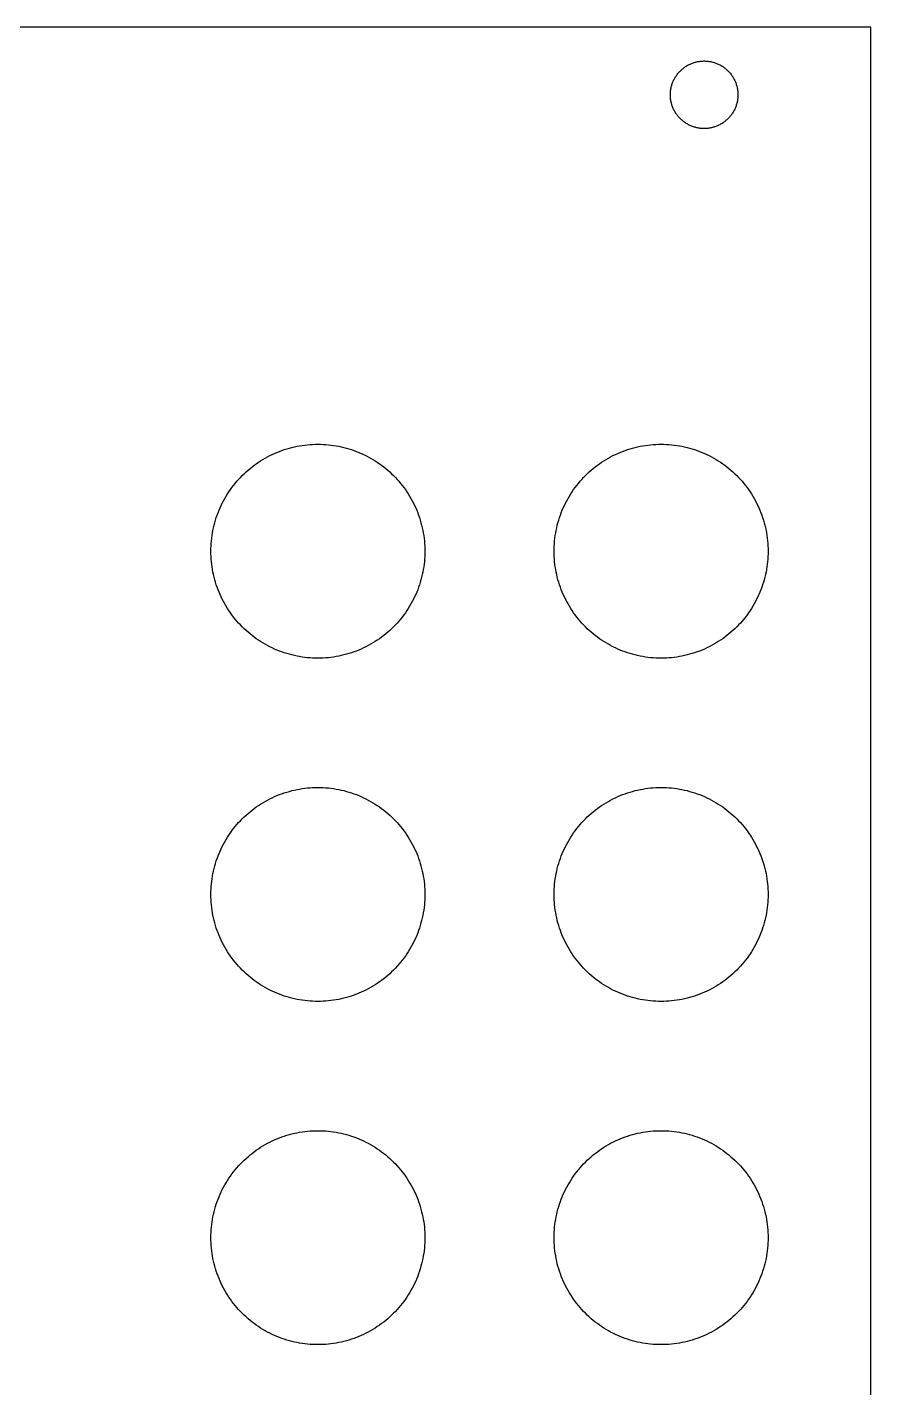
# Model space of a CAD drawing. Extents: x 145 to 327, y 24 to 153.
# Drawn here: x 289.8 to 327.3, y 92.3 to 152.7 of the extents above; entities that cross this region are included whole.
import ezdxf

# ---------------------------------------------------------------- set-up
doc = ezdxf.new("R2010")
doc.units = 0

msp = doc.modelspace()

# ---------------------------------------------------------------- linework, layer by layer
at = {"color": 34, "true_color": 0x008000}
for points in [[(144.763998, 24.242522, 0), (327.303892, 24.242522, 0), (327.303892, 152.742392, 0), (144.763998, 152.742392, 0), (144.763998, 24.242522, 0)], [(318.403986, 149.742398, 0), (318.404494, 149.78126, 0), (318.406018, 149.820376, 0), (318.408558, 149.859238, 0), (318.412114, 149.897846, 0), (318.416686, 149.936708, 0), (318.422274, 149.975062, 0), (318.428624, 150.013416, 0), (318.436244, 150.05177, 0), (318.44488, 150.08987, 0), (318.454278, 150.127462, 0), (318.464692, 150.165054, 0), (318.476122, 150.202138, 0), (318.488568, 150.239222, 0), (318.50203, 150.275798, 0), (318.516254, 150.311866, 0), (318.531494, 150.34768, 0), (318.54775, 150.38324, 0), (318.564768, 150.418292, 0), (318.582802, 150.452836, 0), (318.601852, 150.486872, 0), (318.62141, 150.5204, 0), (318.642238, 150.55342, 0), (318.663574, 150.585932, 0), (318.685926, 150.617936, 0), (318.70904, 150.649178, 0), (318.732916, 150.679912, 0), (318.757808, 150.709884, 0), (318.783208, 150.739348, 0), (318.809624, 150.76805, 0), (318.836548, 150.796244, 0), (318.864234, 150.823676, 0), (318.892682, 150.850346, 0), (318.921638, 150.876, 0), (318.95161, 150.901146, 0), (318.981836, 150.92553, 0), (319.012824, 150.949152, 0), (319.044574, 150.971758, 0), (319.076832, 150.993856, 0), (319.109598, 151.014684, 0), (319.142872, 151.035004, 0), (319.176654, 151.054308, 0), (319.210944, 151.07285, 0), (319.245742, 151.090376, 0), (319.281048, 151.106886, 0), (319.316608, 151.122634, 0), (319.352676, 151.137366, 0), (319.388998, 151.151336, 0), (319.425828, 151.16429, 0), (319.462912, 151.176228, 0), (319.50025, 151.18715, 0), (319.537842, 151.197056, 0), (319.575688, 151.2062, 0), (319.613788, 151.214074, 0), (319.652142, 151.221186, 0), (319.690496, 151.227282, 0), (319.729358, 151.232362, 0), (319.767966, 151.236426, 0), (319.806828, 151.239474, 0), (319.84569, 151.241506, 0), (319.884552, 151.242522, 0), (319.923668, 151.242522, 0), (319.96253, 151.241506, 0), (320.001392, 151.239474, 0), (320.040254, 151.236426, 0), (320.078862, 151.232362, 0), (320.117724, 151.227282, 0), (320.156078, 151.221186, 0), (320.194432, 151.214074, 0), (320.232532, 151.2062, 0), (320.270378, 151.197056, 0), (320.30797, 151.18715, 0), (320.345308, 151.176228, 0), (320.382392, 151.16429, 0), (320.419222, 151.151336, 0), (320.455544, 151.137366, 0), (320.491612, 151.122634, 0), (320.527172, 151.106886, 0), (320.562478, 151.090376, 0), (320.597276, 151.07285, 0), (320.631566, 151.054308, 0), (320.665348, 151.035004, 0), (320.698622, 151.014684, 0), (320.731388, 150.993856, 0), (320.763646, 150.971758, 0), (320.795396, 150.949152, 0), (320.826384, 150.92553, 0), (320.85661, 150.901146, 0), (320.886582, 150.876, 0), (320.915538, 150.850346, 0), (320.943986, 150.823676, 0), (320.971672, 150.796244, 0), (320.998596, 150.76805, 0), (321.025012, 150.739348, 0), (321.050412, 150.709884, 0), (321.075304, 150.679912, 0), (321.09918, 150.649178, 0), (321.122294, 150.617936, 0), (321.144646, 150.585932, 0), (321.165982, 150.55342, 0), (321.18681, 150.5204, 0), (321.206368, 150.486872, 0), (321.225418, 150.452836, 0), (321.243452, 150.418292, 0), (321.26047, 150.38324, 0), (321.276726, 150.34768, 0), (321.291966, 150.311866, 0), (321.30619, 150.275798, 0), (321.319652, 150.239222, 0), (321.332098, 150.202138, 0), (321.343528, 150.165054, 0), (321.353942, 150.127462, 0), (321.36334, 150.08987, 0), (321.371976, 150.05177, 0), (321.379596, 150.013416, 0), (321.385946, 149.975062, 0), (321.391534, 149.936708, 0), (321.396106, 149.897846, 0), (321.399662, 149.859238, 0), (321.402202, 149.820376, 0), (321.403726, 149.78126, 0), (321.404234, 149.742398, 0), (321.403726, 149.703536, 0), (321.402202, 149.66442, 0), (321.399662, 149.625558, 0), (321.396106, 149.58695, 0), (321.391534, 149.548088, 0), (321.385946, 149.509734, 0), (321.379596, 149.47138, 0), (321.371976, 149.433026, 0), (321.36334, 149.394926, 0), (321.353942, 149.357334, 0), (321.343528, 149.319742, 0), (321.332098, 149.282658, 0), (321.319652, 149.245574, 0), (321.30619, 149.208998, 0), (321.291966, 149.17293, 0), (321.276726, 149.137116, 0), (321.26047, 149.101556, 0), (321.243452, 149.066504, 0), (321.225418, 149.03196, 0), (321.206368, 148.997924, 0), (321.18681, 148.964396, 0), (321.165982, 148.931376, 0), (321.144646, 148.898864, 0), (321.122294, 148.86686, 0), (321.09918, 148.835618, 0), (321.075304, 148.804884, 0), (321.050412, 148.774912, 0), (321.025012, 148.745448, 0), (320.998596, 148.716746, 0), (320.971672, 148.688552, 0), (320.943986, 148.66112, 0), (320.915538, 148.63445, 0), (320.886582, 148.608796, 0), (320.85661, 148.58365, 0), (320.826384, 148.559266, 0), (320.795396, 148.535644, 0), (320.763646, 148.513038, 0), (320.731388, 148.49094, 0), (320.698622, 148.470112, 0), (320.665348, 148.449792, 0), (320.631566, 148.430488, 0), (320.597276, 148.411946, 0), (320.562478, 148.39442, 0), (320.527172, 148.37791, 0), (320.491612, 148.362162, 0), (320.455544, 148.34743, 0), (320.419222, 148.33346, 0), (320.382392, 148.320506, 0), (320.345308, 148.308568, 0), (320.30797, 148.297646, 0), (320.270378, 148.28774, 0), (320.232532, 148.278596, 0), (320.194432, 148.270722, 0), (320.156078, 148.26361, 0), (320.117724, 148.257514, 0), (320.078862, 148.252434, 0), (320.040254, 148.24837, 0), (320.001392, 148.245322, 0), (319.96253, 148.24329, 0), (319.923668, 148.242274, 0), (319.884552, 148.242274, 0), (319.84569, 148.24329, 0), (319.806828, 148.245322, 0), (319.767966, 148.24837, 0), (319.729358, 148.252434, 0), (319.690496, 148.257514, 0), (319.652142, 148.26361, 0), (319.613788, 148.270722, 0), (319.575688, 148.278596, 0), (319.537842, 148.28774, 0), (319.50025, 148.297646, 0), (319.462912, 148.308568, 0), (319.425828, 148.320506, 0), (319.388998, 148.33346, 0), (319.352676, 148.34743, 0), (319.316608, 148.362162, 0), (319.281048, 148.37791, 0), (319.245742, 148.39442, 0), (319.210944, 148.411946, 0), (319.176654, 148.430488, 0), (319.142872, 148.449792, 0), (319.109598, 148.470112, 0), (319.076832, 148.49094, 0), (319.044574, 148.513038, 0), (319.012824, 148.535644, 0), (318.981836, 148.559266, 0), (318.95161, 148.58365, 0), (318.921638, 148.608796, 0), (318.892682, 148.63445, 0), (318.864234, 148.66112, 0), (318.836548, 148.688552, 0), (318.809624, 148.716746, 0), (318.783208, 148.745448, 0), (318.757808, 148.774912, 0), (318.732916, 148.804884, 0), (318.70904, 148.835618, 0), (318.685926, 148.86686, 0), (318.663574, 148.898864, 0), (318.642238, 148.931376, 0), (318.62141, 148.964396, 0), (318.601852, 148.997924, 0), (318.582802, 149.03196, 0), (318.564768, 149.066504, 0), (318.54775, 149.101556, 0), (318.531494, 149.137116, 0), (318.516254, 149.17293, 0), (318.50203, 149.208998, 0), (318.488568, 149.245574, 0), (318.476122, 149.282658, 0), (318.464692, 149.319742, 0), (318.454278, 149.357334, 0), (318.44488, 149.394926, 0), (318.436244, 149.433026, 0), (318.428624, 149.47138, 0), (318.422274, 149.509734, 0), (318.416686, 149.548088, 0), (318.412114, 149.58695, 0), (318.408558, 149.625558, 0), (318.406018, 149.66442, 0), (318.404494, 149.703536, 0), (318.403986, 149.742398, 0)], [(298.001944, 129.4765, 0), (298.003468, 129.593086, 0), (298.007786, 129.709672, 0), (298.014898, 129.826004, 0), (298.024804, 129.942082, 0), (298.037758, 130.057906, 0), (298.053252, 130.173476, 0), (298.071794, 130.288538, 0), (298.09313, 130.403092, 0), (298.11726, 130.517138, 0), (298.144184, 130.630676, 0), (298.173902, 130.743452, 0), (298.206414, 130.855466, 0), (298.24172, 130.966464, 0), (298.279566, 131.0767, 0), (298.320206, 131.18592, 0), (298.36364, 131.294378, 0), (298.40936, 131.401312, 0), (298.457874, 131.507484, 0), (298.509182, 131.612132, 0), (298.562776, 131.715764, 0), (298.619164, 131.817872, 0), (298.677838, 131.918456, 0), (298.738798, 132.01777, 0), (298.802552, 132.11556, 0), (298.868338, 132.211572, 0), (298.936664, 132.30606, 0), (299.007276, 132.39877, 0), (299.080174, 132.489956, 0), (299.155104, 132.57911, 0), (299.23232, 132.666486, 0), (299.311822, 132.75183, 0), (299.393102, 132.835396, 0), (299.476668, 132.916676, 0), (299.562012, 132.996178, 0), (299.649388, 133.073394, 0), (299.738542, 133.148324, 0), (299.829728, 133.221222, 0), (299.922438, 133.291834, 0), (300.016926, 133.36016, 0), (300.112938, 133.425946, 0), (300.210728, 133.4897, 0), (300.310042, 133.55066, 0), (300.410626, 133.609334, 0), (300.512734, 133.665722, 0), (300.616366, 133.719316, 0), (300.721014, 133.770624, 0), (300.827186, 133.819138, 0), (300.93412, 133.864858, 0), (301.042578, 133.908292, 0), (301.151798, 133.948932, 0), (301.262034, 133.986778, 0), (301.373032, 134.022084, 0), (301.485046, 134.054596, 0), (301.597822, 134.084314, 0), (301.71136, 134.111238, 0), (301.825406, 134.135368, 0), (301.93996, 134.156704, 0), (302.055022, 134.175246, 0), (302.170592, 134.19074, 0), (302.286416, 134.203694, 0), (302.402494, 134.2136, 0), (302.518826, 134.220712, 0), (302.635412, 134.22503, 0), (302.751998, 134.226554, 0), (302.868584, 134.22503, 0), (302.98517, 134.220712, 0), (303.101502, 134.2136, 0), (303.21758, 134.203694, 0), (303.333404, 134.19074, 0), (303.448974, 134.175246, 0), (303.564036, 134.156704, 0), (303.67859, 134.135368, 0), (303.792636, 134.111238, 0), (303.906174, 134.084314, 0), (304.01895, 134.054596, 0), (304.130964, 134.022084, 0), (304.241962, 133.986778, 0), (304.352198, 133.948932, 0), (304.461418, 133.908292, 0), (304.569876, 133.864858, 0), (304.67681, 133.819138, 0), (304.782982, 133.770624, 0), (304.88763, 133.719316, 0), (304.991262, 133.665722, 0), (305.09337, 133.609334, 0), (305.193954, 133.55066, 0), (305.293268, 133.4897, 0), (305.391058, 133.425946, 0), (305.48707, 133.36016, 0), (305.581558, 133.291834, 0), (305.674268, 133.221222, 0), (305.765454, 133.148324, 0), (305.854608, 133.073394, 0), (305.941984, 132.996178, 0), (306.027328, 132.916676, 0), (306.110894, 132.835396, 0), (306.192174, 132.75183, 0), (306.271676, 132.666486, 0), (306.348892, 132.57911, 0), (306.423822, 132.489956, 0), (306.49672, 132.39877, 0), (306.567332, 132.30606, 0), (306.635658, 132.211572, 0), (306.701444, 132.11556, 0), (306.765198, 132.01777, 0), (306.826158, 131.918456, 0), (306.884832, 131.817872, 0), (306.94122, 131.715764, 0), (306.994814, 131.612132, 0), (307.046122, 131.507484, 0), (307.094636, 131.401312, 0), (307.140356, 131.294378, 0), (307.18379, 131.18592, 0), (307.22443, 131.0767, 0), (307.262276, 130.966464, 0), (307.297582, 130.855466, 0), (307.330094, 130.743452, 0), (307.359812, 130.630676, 0), (307.386736, 130.517138, 0), (307.410866, 130.403092, 0), (307.432202, 130.288538, 0), (307.450744, 130.173476, 0), (307.466238, 130.057906, 0), (307.479192, 129.942082, 0), (307.489098, 129.826004, 0), (307.49621, 129.709672, 0), (307.500528, 129.593086, 0), (307.502052, 129.4765, 0), (307.500528, 129.359914, 0), (307.49621, 129.243328, 0), (307.489098, 129.126996, 0), (307.479192, 129.010918, 0), (307.466238, 128.895094, 0), (307.450744, 128.779524, 0), (307.432202, 128.664462, 0), (307.410866, 128.549908, 0), (307.386736, 128.435862, 0), (307.359812, 128.322324, 0), (307.330094, 128.209548, 0), (307.297582, 128.097534, 0), (307.262276, 127.986536, 0), (307.22443, 127.8763, 0), (307.18379, 127.76708, 0), (307.140356, 127.658622, 0), (307.094636, 127.551688, 0), (307.046122, 127.445516, 0), (306.994814, 127.340868, 0), (306.94122, 127.237236, 0), (306.884832, 127.135128, 0), (306.826158, 127.034544, 0), (306.765198, 126.93523, 0), (306.701444, 126.83744, 0), (306.635658, 126.741428, 0), (306.567332, 126.64694, 0), (306.49672, 126.55423, 0), (306.423822, 126.463044, 0), (306.348892, 126.37389, 0), (306.271676, 126.286514, 0), (306.192174, 126.20117, 0), (306.110894, 126.117604, 0), (306.027328, 126.036324, 0), (305.941984, 125.956822, 0), (305.854608, 125.879606, 0), (305.765454, 125.804676, 0), (305.674268, 125.731778, 0), (305.581558, 125.661166, 0), (305.48707, 125.59284, 0), (305.391058, 125.527054, 0), (305.293268, 125.4633, 0), (305.193954, 125.40234, 0), (305.09337, 125.343666, 0), (304.991262, 125.287278, 0), (304.88763, 125.233684, 0), (304.782982, 125.182376, 0), (304.67681, 125.133862, 0), (304.569876, 125.088142, 0), (304.461418, 125.044708, 0), (304.352198, 125.004068, 0), (304.241962, 124.966222, 0), (304.130964, 124.930916, 0), (304.01895, 124.898404, 0), (303.906174, 124.868686, 0), (303.792636, 124.841762, 0), (303.67859, 124.817632, 0), (303.564036, 124.796296, 0), (303.448974, 124.777754, 0), (303.333404, 124.76226, 0), (303.21758, 124.749306, 0), (303.101502, 124.7394, 0), (302.98517, 124.732288, 0), (302.868584, 124.72797, 0), (302.751998, 124.726446, 0), (302.635412, 124.72797, 0), (302.518826, 124.732288, 0), (302.402494, 124.7394, 0), (302.286416, 124.749306, 0), (302.170592, 124.76226, 0), (302.055022, 124.777754, 0), (301.93996, 124.796296, 0), (301.825406, 124.817632, 0), (301.71136, 124.841762, 0), (301.597822, 124.868686, 0), (301.485046, 124.898404, 0), (301.373032, 124.930916, 0), (301.262034, 124.966222, 0), (301.151798, 125.004068, 0), (301.042578, 125.044708, 0), (300.93412, 125.088142, 0), (300.827186, 125.133862, 0), (300.721014, 125.182376, 0), (300.616366, 125.233684, 0), (300.512734, 125.287278, 0), (300.410626, 125.343666, 0), (300.310042, 125.40234, 0), (300.210728, 125.4633, 0), (300.112938, 125.527054, 0), (300.016926, 125.59284, 0), (299.922438, 125.661166, 0), (299.829728, 125.731778, 0), (299.738542, 125.804676, 0), (299.649388, 125.879606, 0), (299.562012, 125.956822, 0), (299.476668, 126.036324, 0), (299.393102, 126.117604, 0), (299.311822, 126.20117, 0), (299.23232, 126.286514, 0), (299.155104, 126.37389, 0), (299.080174, 126.463044, 0), (299.007276, 126.55423, 0), (298.936664, 126.64694, 0), (298.868338, 126.741428, 0), (298.802552, 126.83744, 0), (298.738798, 126.93523, 0), (298.677838, 127.034544, 0), (298.619164, 127.135128, 0), (298.562776, 127.237236, 0), (298.509182, 127.340868, 0), (298.457874, 127.445516, 0), (298.40936, 127.551688, 0), (298.36364, 127.658622, 0), (298.320206, 127.76708, 0), (298.279566, 127.8763, 0), (298.24172, 127.986536, 0), (298.206414, 128.097534, 0), (298.173902, 128.209548, 0), (298.144184, 128.322324, 0), (298.11726, 128.435862, 0), (298.09313, 128.549908, 0), (298.071794, 128.664462, 0), (298.053252, 128.779524, 0), (298.037758, 128.895094, 0), (298.024804, 129.010918, 0), (298.014898, 129.126996, 0), (298.007786, 129.243328, 0), (298.003468, 129.359914, 0), (298.001944, 129.4765, 0)], [(313.241944, 129.4765, 0), (313.243468, 129.593086, 0), (313.247786, 129.709672, 0), (313.254898, 129.826004, 0), (313.264804, 129.942082, 0), (313.277758, 130.057906, 0), (313.293252, 130.173476, 0), (313.311794, 130.288538, 0), (313.33313, 130.403092, 0), (313.35726, 130.517138, 0), (313.384184, 130.630676, 0), (313.413902, 130.743452, 0), (313.446414, 130.855466, 0), (313.48172, 130.966464, 0), (313.519566, 131.0767, 0), (313.560206, 131.18592, 0), (313.60364, 131.294378, 0), (313.64936, 131.401312, 0), (313.697874, 131.507484, 0), (313.749182, 131.612132, 0), (313.802776, 131.715764, 0), (313.859164, 131.817872, 0), (313.917838, 131.918456, 0), (313.978798, 132.01777, 0), (314.042552, 132.11556, 0), (314.108338, 132.211572, 0), (314.176664, 132.30606, 0), (314.247276, 132.39877, 0), (314.320174, 132.489956, 0), (314.395104, 132.57911, 0), (314.47232, 132.666486, 0), (314.551822, 132.75183, 0), (314.633102, 132.835396, 0), (314.716668, 132.916676, 0), (314.802012, 132.996178, 0), (314.889388, 133.073394, 0), (314.978542, 133.148324, 0), (315.069728, 133.221222, 0), (315.162438, 133.291834, 0), (315.256926, 133.36016, 0), (315.352938, 133.425946, 0), (315.450728, 133.4897, 0), (315.550042, 133.55066, 0), (315.650626, 133.609334, 0), (315.752734, 133.665722, 0), (315.856366, 133.719316, 0), (315.961014, 133.770624, 0), (316.067186, 133.819138, 0), (316.17412, 133.864858, 0), (316.282578, 133.908292, 0), (316.391798, 133.948932, 0), (316.502034, 133.986778, 0), (316.613032, 134.022084, 0), (316.725046, 134.054596, 0), (316.837822, 134.084314, 0), (316.95136, 134.111238, 0), (317.065406, 134.135368, 0), (317.17996, 134.156704, 0), (317.295022, 134.175246, 0), (317.410592, 134.19074, 0), (317.526416, 134.203694, 0), (317.642494, 134.2136, 0), (317.758826, 134.220712, 0), (317.875412, 134.22503, 0), (317.991998, 134.226554, 0), (318.108584, 134.22503, 0), (318.22517, 134.220712, 0), (318.341502, 134.2136, 0), (318.45758, 134.203694, 0), (318.573404, 134.19074, 0), (318.688974, 134.175246, 0), (318.804036, 134.156704, 0), (318.91859, 134.135368, 0), (319.032636, 134.111238, 0), (319.146174, 134.084314, 0), (319.25895, 134.054596, 0), (319.370964, 134.022084, 0), (319.481962, 133.986778, 0), (319.592198, 133.948932, 0), (319.701418, 133.908292, 0), (319.809876, 133.864858, 0), (319.91681, 133.819138, 0), (320.022982, 133.770624, 0), (320.12763, 133.719316, 0), (320.231262, 133.665722, 0), (320.33337, 133.609334, 0), (320.433954, 133.55066, 0), (320.533268, 133.4897, 0), (320.631058, 133.425946, 0), (320.72707, 133.36016, 0), (320.821558, 133.291834, 0), (320.914268, 133.221222, 0), (321.005454, 133.148324, 0), (321.094608, 133.073394, 0), (321.181984, 132.996178, 0), (321.267328, 132.916676, 0), (321.350894, 132.835396, 0), (321.432174, 132.75183, 0), (321.511676, 132.666486, 0), (321.588892, 132.57911, 0), (321.663822, 132.489956, 0), (321.73672, 132.39877, 0), (321.807332, 132.30606, 0), (321.875658, 132.211572, 0), (321.941444, 132.11556, 0), (322.005198, 132.01777, 0), (322.066158, 131.918456, 0), (322.124832, 131.817872, 0), (322.18122, 131.715764, 0), (322.234814, 131.612132, 0), (322.286122, 131.507484, 0), (322.334636, 131.401312, 0), (322.380356, 131.294378, 0), (322.42379, 131.18592, 0), (322.46443, 131.0767, 0), (322.502276, 130.966464, 0), (322.537582, 130.855466, 0), (322.570094, 130.743452, 0), (322.599812, 130.630676, 0), (322.626736, 130.517138, 0), (322.650866, 130.403092, 0), (322.672202, 130.288538, 0), (322.690744, 130.173476, 0), (322.706238, 130.057906, 0), (322.719192, 129.942082, 0), (322.729098, 129.826004, 0), (322.73621, 129.709672, 0), (322.740528, 129.593086, 0), (322.742052, 129.4765, 0), (322.740528, 129.359914, 0), (322.73621, 129.243328, 0), (322.729098, 129.126996, 0), (322.719192, 129.010918, 0), (322.706238, 128.895094, 0), (322.690744, 128.779524, 0), (322.672202, 128.664462, 0), (322.650866, 128.549908, 0), (322.626736, 128.435862, 0), (322.599812, 128.322324, 0), (322.570094, 128.209548, 0), (322.537582, 128.097534, 0), (322.502276, 127.986536, 0), (322.46443, 127.8763, 0), (322.42379, 127.76708, 0), (322.380356, 127.658622, 0), (322.334636, 127.551688, 0), (322.286122, 127.445516, 0), (322.234814, 127.340868, 0), (322.18122, 127.237236, 0), (322.124832, 127.135128, 0), (322.066158, 127.034544, 0), (322.005198, 126.93523, 0), (321.941444, 126.83744, 0), (321.875658, 126.741428, 0), (321.807332, 126.64694, 0), (321.73672, 126.55423, 0), (321.663822, 126.463044, 0), (321.588892, 126.37389, 0), (321.511676, 126.286514, 0), (321.432174, 126.20117, 0), (321.350894, 126.117604, 0), (321.267328, 126.036324, 0), (321.181984, 125.956822, 0), (321.094608, 125.879606, 0), (321.005454, 125.804676, 0), (320.914268, 125.731778, 0), (320.821558, 125.661166, 0), (320.72707, 125.59284, 0), (320.631058, 125.527054, 0), (320.533268, 125.4633, 0), (320.433954, 125.40234, 0), (320.33337, 125.343666, 0), (320.231262, 125.287278, 0), (320.12763, 125.233684, 0), (320.022982, 125.182376, 0), (319.91681, 125.133862, 0), (319.809876, 125.088142, 0), (319.701418, 125.044708, 0), (319.592198, 125.004068, 0), (319.481962, 124.966222, 0), (319.370964, 124.930916, 0), (319.25895, 124.898404, 0), (319.146174, 124.868686, 0), (319.032636, 124.841762, 0), (318.91859, 124.817632, 0), (318.804036, 124.796296, 0), (318.688974, 124.777754, 0), (318.573404, 124.76226, 0), (318.45758, 124.749306, 0), (318.341502, 124.7394, 0), (318.22517, 124.732288, 0), (318.108584, 124.72797, 0), (317.991998, 124.726446, 0), (317.875412, 124.72797, 0), (317.758826, 124.732288, 0), (317.642494, 124.7394, 0), (317.526416, 124.749306, 0), (317.410592, 124.76226, 0), (317.295022, 124.777754, 0), (317.17996, 124.796296, 0), (317.065406, 124.817632, 0), (316.95136, 124.841762, 0), (316.837822, 124.868686, 0), (316.725046, 124.898404, 0), (316.613032, 124.930916, 0), (316.502034, 124.966222, 0), (316.391798, 125.004068, 0), (316.282578, 125.044708, 0), (316.17412, 125.088142, 0), (316.067186, 125.133862, 0), (315.961014, 125.182376, 0), (315.856366, 125.233684, 0), (315.752734, 125.287278, 0), (315.650626, 125.343666, 0), (315.550042, 125.40234, 0), (315.450728, 125.4633, 0), (315.352938, 125.527054, 0), (315.256926, 125.59284, 0), (315.162438, 125.661166, 0), (315.069728, 125.731778, 0), (314.978542, 125.804676, 0), (314.889388, 125.879606, 0), (314.802012, 125.956822, 0), (314.716668, 126.036324, 0), (314.633102, 126.117604, 0), (314.551822, 126.20117, 0), (314.47232, 126.286514, 0), (314.395104, 126.37389, 0), (314.320174, 126.463044, 0), (314.247276, 126.55423, 0), (314.176664, 126.64694, 0), (314.108338, 126.741428, 0), (314.042552, 126.83744, 0), (313.978798, 126.93523, 0), (313.917838, 127.034544, 0), (313.859164, 127.135128, 0), (313.802776, 127.237236, 0), (313.749182, 127.340868, 0), (313.697874, 127.445516, 0), (313.64936, 127.551688, 0), (313.60364, 127.658622, 0), (313.560206, 127.76708, 0), (313.519566, 127.8763, 0), (313.48172, 127.986536, 0), (313.446414, 128.097534, 0), (313.413902, 128.209548, 0), (313.384184, 128.322324, 0), (313.35726, 128.435862, 0), (313.33313, 128.549908, 0), (313.311794, 128.664462, 0), (313.293252, 128.779524, 0), (313.277758, 128.895094, 0), (313.264804, 129.010918, 0), (313.254898, 129.126996, 0), (313.247786, 129.243328, 0), (313.243468, 129.359914, 0), (313.241944, 129.4765, 0)], [(298.001944, 114.2365, 0), (298.003468, 114.353086, 0), (298.007786, 114.469672, 0), (298.014898, 114.586004, 0), (298.024804, 114.702082, 0), (298.037758, 114.817906, 0), (298.053252, 114.933476, 0), (298.071794, 115.048538, 0), (298.09313, 115.163092, 0), (298.11726, 115.277138, 0), (298.144184, 115.390676, 0), (298.173902, 115.503452, 0), (298.206414, 115.615466, 0), (298.24172, 115.726464, 0), (298.279566, 115.8367, 0), (298.320206, 115.94592, 0), (298.36364, 116.054378, 0), (298.40936, 116.161312, 0), (298.457874, 116.267484, 0), (298.509182, 116.372132, 0), (298.562776, 116.475764, 0), (298.619164, 116.577872, 0), (298.677838, 116.678456, 0), (298.738798, 116.77777, 0), (298.802552, 116.87556, 0), (298.868338, 116.971572, 0), (298.936664, 117.06606, 0), (299.007276, 117.15877, 0), (299.080174, 117.249956, 0), (299.155104, 117.33911, 0), (299.23232, 117.426486, 0), (299.311822, 117.51183, 0), (299.393102, 117.595396, 0), (299.476668, 117.676676, 0), (299.562012, 117.756178, 0), (299.649388, 117.833394, 0), (299.738542, 117.908324, 0), (299.829728, 117.981222, 0), (299.922438, 118.051834, 0), (300.016926, 118.12016, 0), (300.112938, 118.185946, 0), (300.210728, 118.2497, 0), (300.310042, 118.31066, 0), (300.410626, 118.369334, 0), (300.512734, 118.425722, 0), (300.616366, 118.479316, 0), (300.721014, 118.530624, 0), (300.827186, 118.579138, 0), (300.93412, 118.624858, 0), (301.042578, 118.668292, 0), (301.151798, 118.708932, 0), (301.262034, 118.746778, 0), (301.373032, 118.782084, 0), (301.485046, 118.814596, 0), (301.597822, 118.844314, 0), (301.71136, 118.871238, 0), (301.825406, 118.895368, 0), (301.93996, 118.916704, 0), (302.055022, 118.935246, 0), (302.170592, 118.95074, 0), (302.286416, 118.963694, 0), (302.402494, 118.9736, 0), (302.518826, 118.980712, 0), (302.635412, 118.98503, 0), (302.751998, 118.986554, 0), (302.868584, 118.98503, 0), (302.98517, 118.980712, 0), (303.101502, 118.9736, 0), (303.21758, 118.963694, 0), (303.333404, 118.95074, 0), (303.448974, 118.935246, 0), (303.564036, 118.916704, 0), (303.67859, 118.895368, 0), (303.792636, 118.871238, 0), (303.906174, 118.844314, 0), (304.01895, 118.814596, 0), (304.130964, 118.782084, 0), (304.241962, 118.746778, 0), (304.352198, 118.708932, 0), (304.461418, 118.668292, 0), (304.569876, 118.624858, 0), (304.67681, 118.579138, 0), (304.782982, 118.530624, 0), (304.88763, 118.479316, 0), (304.991262, 118.425722, 0), (305.09337, 118.369334, 0), (305.193954, 118.31066, 0), (305.293268, 118.2497, 0), (305.391058, 118.185946, 0), (305.48707, 118.12016, 0), (305.581558, 118.051834, 0), (305.674268, 117.981222, 0), (305.765454, 117.908324, 0), (305.854608, 117.833394, 0), (305.941984, 117.756178, 0), (306.027328, 117.676676, 0), (306.110894, 117.595396, 0), (306.192174, 117.51183, 0), (306.271676, 117.426486, 0), (306.348892, 117.33911, 0), (306.423822, 117.249956, 0), (306.49672, 117.15877, 0), (306.567332, 117.06606, 0), (306.635658, 116.971572, 0), (306.701444, 116.87556, 0), (306.765198, 116.77777, 0), (306.826158, 116.678456, 0), (306.884832, 116.577872, 0), (306.94122, 116.475764, 0), (306.994814, 116.372132, 0), (307.046122, 116.267484, 0), (307.094636, 116.161312, 0), (307.140356, 116.054378, 0), (307.18379, 115.94592, 0), (307.22443, 115.8367, 0), (307.262276, 115.726464, 0), (307.297582, 115.615466, 0), (307.330094, 115.503452, 0), (307.359812, 115.390676, 0), (307.386736, 115.277138, 0), (307.410866, 115.163092, 0), (307.432202, 115.048538, 0), (307.450744, 114.933476, 0), (307.466238, 114.817906, 0), (307.479192, 114.702082, 0), (307.489098, 114.586004, 0), (307.49621, 114.469672, 0), (307.500528, 114.353086, 0), (307.502052, 114.2365, 0), (307.500528, 114.119914, 0), (307.49621, 114.003328, 0), (307.489098, 113.886996, 0), (307.479192, 113.770918, 0), (307.466238, 113.655094, 0), (307.450744, 113.539524, 0), (307.432202, 113.424462, 0), (307.410866, 113.309908, 0), (307.386736, 113.195862, 0), (307.359812, 113.082324, 0), (307.330094, 112.969548, 0), (307.297582, 112.857534, 0), (307.262276, 112.746536, 0), (307.22443, 112.6363, 0), (307.18379, 112.52708, 0), (307.140356, 112.418622, 0), (307.094636, 112.311688, 0), (307.046122, 112.205516, 0), (306.994814, 112.100868, 0), (306.94122, 111.997236, 0), (306.884832, 111.895128, 0), (306.826158, 111.794544, 0), (306.765198, 111.69523, 0), (306.701444, 111.59744, 0), (306.635658, 111.501428, 0), (306.567332, 111.40694, 0), (306.49672, 111.31423, 0), (306.423822, 111.223044, 0), (306.348892, 111.13389, 0), (306.271676, 111.046514, 0), (306.192174, 110.96117, 0), (306.110894, 110.877604, 0), (306.027328, 110.796324, 0), (305.941984, 110.716822, 0), (305.854608, 110.639606, 0), (305.765454, 110.564676, 0), (305.674268, 110.491778, 0), (305.581558, 110.421166, 0), (305.48707, 110.35284, 0), (305.391058, 110.287054, 0), (305.293268, 110.2233, 0), (305.193954, 110.16234, 0), (305.09337, 110.103666, 0), (304.991262, 110.047278, 0), (304.88763, 109.993684, 0), (304.782982, 109.942376, 0), (304.67681, 109.893862, 0), (304.569876, 109.848142, 0), (304.461418, 109.804708, 0), (304.352198, 109.764068, 0), (304.241962, 109.726222, 0), (304.130964, 109.690916, 0), (304.01895, 109.658404, 0), (303.906174, 109.628686, 0), (303.792636, 109.601762, 0), (303.67859, 109.577632, 0), (303.564036, 109.556296, 0), (303.448974, 109.537754, 0), (303.333404, 109.52226, 0), (303.21758, 109.509306, 0), (303.101502, 109.4994, 0), (302.98517, 109.492288, 0), (302.868584, 109.48797, 0), (302.751998, 109.486446, 0), (302.635412, 109.48797, 0), (302.518826, 109.492288, 0), (302.402494, 109.4994, 0), (302.286416, 109.509306, 0), (302.170592, 109.52226, 0), (302.055022, 109.537754, 0), (301.93996, 109.556296, 0), (301.825406, 109.577632, 0), (301.71136, 109.601762, 0), (301.597822, 109.628686, 0), (301.485046, 109.658404, 0), (301.373032, 109.690916, 0), (301.262034, 109.726222, 0), (301.151798, 109.764068, 0), (301.042578, 109.804708, 0), (300.93412, 109.848142, 0), (300.827186, 109.893862, 0), (300.721014, 109.942376, 0), (300.616366, 109.993684, 0), (300.512734, 110.047278, 0), (300.410626, 110.103666, 0), (300.310042, 110.16234, 0), (300.210728, 110.2233, 0), (300.112938, 110.287054, 0), (300.016926, 110.35284, 0), (299.922438, 110.421166, 0), (299.829728, 110.491778, 0), (299.738542, 110.564676, 0), (299.649388, 110.639606, 0), (299.562012, 110.716822, 0), (299.476668, 110.796324, 0), (299.393102, 110.877604, 0), (299.311822, 110.96117, 0), (299.23232, 111.046514, 0), (299.155104, 111.13389, 0), (299.080174, 111.223044, 0), (299.007276, 111.31423, 0), (298.936664, 111.40694, 0), (298.868338, 111.501428, 0), (298.802552, 111.59744, 0), (298.738798, 111.69523, 0), (298.677838, 111.794544, 0), (298.619164, 111.895128, 0), (298.562776, 111.997236, 0), (298.509182, 112.100868, 0), (298.457874, 112.205516, 0), (298.40936, 112.311688, 0), (298.36364, 112.418622, 0), (298.320206, 112.52708, 0), (298.279566, 112.6363, 0), (298.24172, 112.746536, 0), (298.206414, 112.857534, 0), (298.173902, 112.969548, 0), (298.144184, 113.082324, 0), (298.11726, 113.195862, 0), (298.09313, 113.309908, 0), (298.071794, 113.424462, 0), (298.053252, 113.539524, 0), (298.037758, 113.655094, 0), (298.024804, 113.770918, 0), (298.014898, 113.886996, 0), (298.007786, 114.003328, 0), (298.003468, 114.119914, 0), (298.001944, 114.2365, 0)], [(313.241944, 114.2365, 0), (313.243468, 114.353086, 0), (313.247786, 114.469672, 0), (313.254898, 114.586004, 0), (313.264804, 114.702082, 0), (313.277758, 114.817906, 0), (313.293252, 114.933476, 0), (313.311794, 115.048538, 0), (313.33313, 115.163092, 0), (313.35726, 115.277138, 0), (313.384184, 115.390676, 0), (313.413902, 115.503452, 0), (313.446414, 115.615466, 0), (313.48172, 115.726464, 0), (313.519566, 115.8367, 0), (313.560206, 115.94592, 0), (313.60364, 116.054378, 0), (313.64936, 116.161312, 0), (313.697874, 116.267484, 0), (313.749182, 116.372132, 0), (313.802776, 116.475764, 0), (313.859164, 116.577872, 0), (313.917838, 116.678456, 0), (313.978798, 116.77777, 0), (314.042552, 116.87556, 0), (314.108338, 116.971572, 0), (314.176664, 117.06606, 0), (314.247276, 117.15877, 0), (314.320174, 117.249956, 0), (314.395104, 117.33911, 0), (314.47232, 117.426486, 0), (314.551822, 117.51183, 0), (314.633102, 117.595396, 0), (314.716668, 117.676676, 0), (314.802012, 117.756178, 0), (314.889388, 117.833394, 0), (314.978542, 117.908324, 0), (315.069728, 117.981222, 0), (315.162438, 118.051834, 0), (315.256926, 118.12016, 0), (315.352938, 118.185946, 0), (315.450728, 118.2497, 0), (315.550042, 118.31066, 0), (315.650626, 118.369334, 0), (315.752734, 118.425722, 0), (315.856366, 118.479316, 0), (315.961014, 118.530624, 0), (316.067186, 118.579138, 0), (316.17412, 118.624858, 0), (316.282578, 118.668292, 0), (316.391798, 118.708932, 0), (316.502034, 118.746778, 0), (316.613032, 118.782084, 0), (316.725046, 118.814596, 0), (316.837822, 118.844314, 0), (316.95136, 118.871238, 0), (317.065406, 118.895368, 0), (317.17996, 118.916704, 0), (317.295022, 118.935246, 0), (317.410592, 118.95074, 0), (317.526416, 118.963694, 0), (317.642494, 118.9736, 0), (317.758826, 118.980712, 0), (317.875412, 118.98503, 0), (317.991998, 118.986554, 0), (318.108584, 118.98503, 0), (318.22517, 118.980712, 0), (318.341502, 118.9736, 0), (318.45758, 118.963694, 0), (318.573404, 118.95074, 0), (318.688974, 118.935246, 0), (318.804036, 118.916704, 0), (318.91859, 118.895368, 0), (319.032636, 118.871238, 0), (319.146174, 118.844314, 0), (319.25895, 118.814596, 0), (319.370964, 118.782084, 0), (319.481962, 118.746778, 0), (319.592198, 118.708932, 0), (319.701418, 118.668292, 0), (319.809876, 118.624858, 0), (319.91681, 118.579138, 0), (320.022982, 118.530624, 0), (320.12763, 118.479316, 0), (320.231262, 118.425722, 0), (320.33337, 118.369334, 0), (320.433954, 118.31066, 0), (320.533268, 118.2497, 0), (320.631058, 118.185946, 0), (320.72707, 118.12016, 0), (320.821558, 118.051834, 0), (320.914268, 117.981222, 0), (321.005454, 117.908324, 0), (321.094608, 117.833394, 0), (321.181984, 117.756178, 0), (321.267328, 117.676676, 0), (321.350894, 117.595396, 0), (321.432174, 117.51183, 0), (321.511676, 117.426486, 0), (321.588892, 117.33911, 0), (321.663822, 117.249956, 0), (321.73672, 117.15877, 0), (321.807332, 117.06606, 0), (321.875658, 116.971572, 0), (321.941444, 116.87556, 0), (322.005198, 116.77777, 0), (322.066158, 116.678456, 0), (322.124832, 116.577872, 0), (322.18122, 116.475764, 0), (322.234814, 116.372132, 0), (322.286122, 116.267484, 0), (322.334636, 116.161312, 0), (322.380356, 116.054378, 0), (322.42379, 115.94592, 0), (322.46443, 115.8367, 0), (322.502276, 115.726464, 0), (322.537582, 115.615466, 0), (322.570094, 115.503452, 0), (322.599812, 115.390676, 0), (322.626736, 115.277138, 0), (322.650866, 115.163092, 0), (322.672202, 115.048538, 0), (322.690744, 114.933476, 0), (322.706238, 114.817906, 0), (322.719192, 114.702082, 0), (322.729098, 114.586004, 0), (322.73621, 114.469672, 0), (322.740528, 114.353086, 0), (322.742052, 114.2365, 0), (322.740528, 114.119914, 0), (322.73621, 114.003328, 0), (322.729098, 113.886996, 0), (322.719192, 113.770918, 0), (322.706238, 113.655094, 0), (322.690744, 113.539524, 0), (322.672202, 113.424462, 0), (322.650866, 113.309908, 0), (322.626736, 113.195862, 0), (322.599812, 113.082324, 0), (322.570094, 112.969548, 0), (322.537582, 112.857534, 0), (322.502276, 112.746536, 0), (322.46443, 112.6363, 0), (322.42379, 112.52708, 0), (322.380356, 112.418622, 0), (322.334636, 112.311688, 0), (322.286122, 112.205516, 0), (322.234814, 112.100868, 0), (322.18122, 111.997236, 0), (322.124832, 111.895128, 0), (322.066158, 111.794544, 0), (322.005198, 111.69523, 0), (321.941444, 111.59744, 0), (321.875658, 111.501428, 0), (321.807332, 111.40694, 0), (321.73672, 111.31423, 0), (321.663822, 111.223044, 0), (321.588892, 111.13389, 0), (321.511676, 111.046514, 0), (321.432174, 110.96117, 0), (321.350894, 110.877604, 0), (321.267328, 110.796324, 0), (321.181984, 110.716822, 0), (321.094608, 110.639606, 0), (321.005454, 110.564676, 0), (320.914268, 110.491778, 0), (320.821558, 110.421166, 0), (320.72707, 110.35284, 0), (320.631058, 110.287054, 0), (320.533268, 110.2233, 0), (320.433954, 110.16234, 0), (320.33337, 110.103666, 0), (320.231262, 110.047278, 0), (320.12763, 109.993684, 0), (320.022982, 109.942376, 0), (319.91681, 109.893862, 0), (319.809876, 109.848142, 0), (319.701418, 109.804708, 0), (319.592198, 109.764068, 0), (319.481962, 109.726222, 0), (319.370964, 109.690916, 0), (319.25895, 109.658404, 0), (319.146174, 109.628686, 0), (319.032636, 109.601762, 0), (318.91859, 109.577632, 0), (318.804036, 109.556296, 0), (318.688974, 109.537754, 0), (318.573404, 109.52226, 0), (318.45758, 109.509306, 0), (318.341502, 109.4994, 0), (318.22517, 109.492288, 0), (318.108584, 109.48797, 0), (317.991998, 109.486446, 0), (317.875412, 109.48797, 0), (317.758826, 109.492288, 0), (317.642494, 109.4994, 0), (317.526416, 109.509306, 0), (317.410592, 109.52226, 0), (317.295022, 109.537754, 0), (317.17996, 109.556296, 0), (317.065406, 109.577632, 0), (316.95136, 109.601762, 0), (316.837822, 109.628686, 0), (316.725046, 109.658404, 0), (316.613032, 109.690916, 0), (316.502034, 109.726222, 0), (316.391798, 109.764068, 0), (316.282578, 109.804708, 0), (316.17412, 109.848142, 0), (316.067186, 109.893862, 0), (315.961014, 109.942376, 0), (315.856366, 109.993684, 0), (315.752734, 110.047278, 0), (315.650626, 110.103666, 0), (315.550042, 110.16234, 0), (315.450728, 110.2233, 0), (315.352938, 110.287054, 0), (315.256926, 110.35284, 0), (315.162438, 110.421166, 0), (315.069728, 110.491778, 0), (314.978542, 110.564676, 0), (314.889388, 110.639606, 0), (314.802012, 110.716822, 0), (314.716668, 110.796324, 0), (314.633102, 110.877604, 0), (314.551822, 110.96117, 0), (314.47232, 111.046514, 0), (314.395104, 111.13389, 0), (314.320174, 111.223044, 0), (314.247276, 111.31423, 0), (314.176664, 111.40694, 0), (314.108338, 111.501428, 0), (314.042552, 111.59744, 0), (313.978798, 111.69523, 0), (313.917838, 111.794544, 0), (313.859164, 111.895128, 0), (313.802776, 111.997236, 0), (313.749182, 112.100868, 0), (313.697874, 112.205516, 0), (313.64936, 112.311688, 0), (313.60364, 112.418622, 0), (313.560206, 112.52708, 0), (313.519566, 112.6363, 0), (313.48172, 112.746536, 0), (313.446414, 112.857534, 0), (313.413902, 112.969548, 0), (313.384184, 113.082324, 0), (313.35726, 113.195862, 0), (313.33313, 113.309908, 0), (313.311794, 113.424462, 0), (313.293252, 113.539524, 0), (313.277758, 113.655094, 0), (313.264804, 113.770918, 0), (313.254898, 113.886996, 0), (313.247786, 114.003328, 0), (313.243468, 114.119914, 0), (313.241944, 114.2365, 0)], [(298.001944, 98.9965, 0), (298.003468, 99.113086, 0), (298.007786, 99.229672, 0), (298.014898, 99.346004, 0), (298.024804, 99.462082, 0), (298.037758, 99.577906, 0), (298.053252, 99.693476, 0), (298.071794, 99.808538, 0), (298.09313, 99.923092, 0), (298.11726, 100.037138, 0), (298.144184, 100.150676, 0), (298.173902, 100.263452, 0), (298.206414, 100.375466, 0), (298.24172, 100.486464, 0), (298.279566, 100.5967, 0), (298.320206, 100.70592, 0), (298.36364, 100.814378, 0), (298.40936, 100.921312, 0), (298.457874, 101.027484, 0), (298.509182, 101.132132, 0), (298.562776, 101.235764, 0), (298.619164, 101.337872, 0), (298.677838, 101.438456, 0), (298.738798, 101.53777, 0), (298.802552, 101.63556, 0), (298.868338, 101.731572, 0), (298.936664, 101.82606, 0), (299.007276, 101.91877, 0), (299.080174, 102.009956, 0), (299.155104, 102.09911, 0), (299.23232, 102.186486, 0), (299.311822, 102.27183, 0), (299.393102, 102.355396, 0), (299.476668, 102.436676, 0), (299.562012, 102.516178, 0), (299.649388, 102.593394, 0), (299.738542, 102.668324, 0), (299.829728, 102.741222, 0), (299.922438, 102.811834, 0), (300.016926, 102.88016, 0), (300.112938, 102.945946, 0), (300.210728, 103.0097, 0), (300.310042, 103.07066, 0), (300.410626, 103.129334, 0), (300.512734, 103.185722, 0), (300.616366, 103.239316, 0), (300.721014, 103.290624, 0), (300.827186, 103.339138, 0), (300.93412, 103.384858, 0), (301.042578, 103.428292, 0), (301.151798, 103.468932, 0), (301.262034, 103.506778, 0), (301.373032, 103.542084, 0), (301.485046, 103.574596, 0), (301.597822, 103.604314, 0), (301.71136, 103.631238, 0), (301.825406, 103.655368, 0), (301.93996, 103.676704, 0), (302.055022, 103.695246, 0), (302.170592, 103.71074, 0), (302.286416, 103.723694, 0), (302.402494, 103.7336, 0), (302.518826, 103.740712, 0), (302.635412, 103.74503, 0), (302.751998, 103.746554, 0), (302.868584, 103.74503, 0), (302.98517, 103.740712, 0), (303.101502, 103.7336, 0), (303.21758, 103.723694, 0), (303.333404, 103.71074, 0), (303.448974, 103.695246, 0), (303.564036, 103.676704, 0), (303.67859, 103.655368, 0), (303.792636, 103.631238, 0), (303.906174, 103.604314, 0), (304.01895, 103.574596, 0), (304.130964, 103.542084, 0), (304.241962, 103.506778, 0), (304.352198, 103.468932, 0), (304.461418, 103.428292, 0), (304.569876, 103.384858, 0), (304.67681, 103.339138, 0), (304.782982, 103.290624, 0), (304.88763, 103.239316, 0), (304.991262, 103.185722, 0), (305.09337, 103.129334, 0), (305.193954, 103.07066, 0), (305.293268, 103.0097, 0), (305.391058, 102.945946, 0), (305.48707, 102.88016, 0), (305.581558, 102.811834, 0), (305.674268, 102.741222, 0), (305.765454, 102.668324, 0), (305.854608, 102.593394, 0), (305.941984, 102.516178, 0), (306.027328, 102.436676, 0), (306.110894, 102.355396, 0), (306.192174, 102.27183, 0), (306.271676, 102.186486, 0), (306.348892, 102.09911, 0), (306.423822, 102.009956, 0), (306.49672, 101.91877, 0), (306.567332, 101.82606, 0), (306.635658, 101.731572, 0), (306.701444, 101.63556, 0), (306.765198, 101.53777, 0), (306.826158, 101.438456, 0), (306.884832, 101.337872, 0), (306.94122, 101.235764, 0), (306.994814, 101.132132, 0), (307.046122, 101.027484, 0), (307.094636, 100.921312, 0), (307.140356, 100.814378, 0), (307.18379, 100.70592, 0), (307.22443, 100.5967, 0), (307.262276, 100.486464, 0), (307.297582, 100.375466, 0), (307.330094, 100.263452, 0), (307.359812, 100.150676, 0), (307.386736, 100.037138, 0), (307.410866, 99.923092, 0), (307.432202, 99.808538, 0), (307.450744, 99.693476, 0), (307.466238, 99.577906, 0), (307.479192, 99.462082, 0), (307.489098, 99.346004, 0), (307.49621, 99.229672, 0), (307.500528, 99.113086, 0), (307.502052, 98.9965, 0), (307.500528, 98.879914, 0), (307.49621, 98.763328, 0), (307.489098, 98.646996, 0), (307.479192, 98.530918, 0), (307.466238, 98.415094, 0), (307.450744, 98.299524, 0), (307.432202, 98.184462, 0), (307.410866, 98.069908, 0), (307.386736, 97.955862, 0), (307.359812, 97.842324, 0), (307.330094, 97.729548, 0), (307.297582, 97.617534, 0), (307.262276, 97.506536, 0), (307.22443, 97.3963, 0), (307.18379, 97.28708, 0), (307.140356, 97.178622, 0), (307.094636, 97.071688, 0), (307.046122, 96.965516, 0), (306.994814, 96.860868, 0), (306.94122, 96.757236, 0), (306.884832, 96.655128, 0), (306.826158, 96.554544, 0), (306.765198, 96.45523, 0), (306.701444, 96.35744, 0), (306.635658, 96.261428, 0), (306.567332, 96.16694, 0), (306.49672, 96.07423, 0), (306.423822, 95.983044, 0), (306.348892, 95.89389, 0), (306.271676, 95.806514, 0), (306.192174, 95.72117, 0), (306.110894, 95.637604, 0), (306.027328, 95.556324, 0), (305.941984, 95.476822, 0), (305.854608, 95.399606, 0), (305.765454, 95.324676, 0), (305.674268, 95.251778, 0), (305.581558, 95.181166, 0), (305.48707, 95.11284, 0), (305.391058, 95.047054, 0), (305.293268, 94.9833, 0), (305.193954, 94.92234, 0), (305.09337, 94.863666, 0), (304.991262, 94.807278, 0), (304.88763, 94.753684, 0), (304.782982, 94.702376, 0), (304.67681, 94.653862, 0), (304.569876, 94.608142, 0), (304.461418, 94.564708, 0), (304.352198, 94.524068, 0), (304.241962, 94.486222, 0), (304.130964, 94.450916, 0), (304.01895, 94.418404, 0), (303.906174, 94.388686, 0), (303.792636, 94.361762, 0), (303.67859, 94.337632, 0), (303.564036, 94.316296, 0), (303.448974, 94.297754, 0), (303.333404, 94.28226, 0), (303.21758, 94.269306, 0), (303.101502, 94.2594, 0), (302.98517, 94.252288, 0), (302.868584, 94.24797, 0), (302.751998, 94.246446, 0), (302.635412, 94.24797, 0), (302.518826, 94.252288, 0), (302.402494, 94.2594, 0), (302.286416, 94.269306, 0), (302.170592, 94.28226, 0), (302.055022, 94.297754, 0), (301.93996, 94.316296, 0), (301.825406, 94.337632, 0), (301.71136, 94.361762, 0), (301.597822, 94.388686, 0), (301.485046, 94.418404, 0), (301.373032, 94.450916, 0), (301.262034, 94.486222, 0), (301.151798, 94.524068, 0), (301.042578, 94.564708, 0), (300.93412, 94.608142, 0), (300.827186, 94.653862, 0), (300.721014, 94.702376, 0), (300.616366, 94.753684, 0), (300.512734, 94.807278, 0), (300.410626, 94.863666, 0), (300.310042, 94.92234, 0), (300.210728, 94.9833, 0), (300.112938, 95.047054, 0), (300.016926, 95.11284, 0), (299.922438, 95.181166, 0), (299.829728, 95.251778, 0), (299.738542, 95.324676, 0), (299.649388, 95.399606, 0), (299.562012, 95.476822, 0), (299.476668, 95.556324, 0), (299.393102, 95.637604, 0), (299.311822, 95.72117, 0), (299.23232, 95.806514, 0), (299.155104, 95.89389, 0), (299.080174, 95.983044, 0), (299.007276, 96.07423, 0), (298.936664, 96.16694, 0), (298.868338, 96.261428, 0), (298.802552, 96.35744, 0), (298.738798, 96.45523, 0), (298.677838, 96.554544, 0), (298.619164, 96.655128, 0), (298.562776, 96.757236, 0), (298.509182, 96.860868, 0), (298.457874, 96.965516, 0), (298.40936, 97.071688, 0), (298.36364, 97.178622, 0), (298.320206, 97.28708, 0), (298.279566, 97.3963, 0), (298.24172, 97.506536, 0), (298.206414, 97.617534, 0), (298.173902, 97.729548, 0), (298.144184, 97.842324, 0), (298.11726, 97.955862, 0), (298.09313, 98.069908, 0), (298.071794, 98.184462, 0), (298.053252, 98.299524, 0), (298.037758, 98.415094, 0), (298.024804, 98.530918, 0), (298.014898, 98.646996, 0), (298.007786, 98.763328, 0), (298.003468, 98.879914, 0), (298.001944, 98.9965, 0)], [(313.241944, 98.9965, 0), (313.243468, 99.113086, 0), (313.247786, 99.229672, 0), (313.254898, 99.346004, 0), (313.264804, 99.462082, 0), (313.277758, 99.577906, 0), (313.293252, 99.693476, 0), (313.311794, 99.808538, 0), (313.33313, 99.923092, 0), (313.35726, 100.037138, 0), (313.384184, 100.150676, 0), (313.413902, 100.263452, 0), (313.446414, 100.375466, 0), (313.48172, 100.486464, 0), (313.519566, 100.5967, 0), (313.560206, 100.70592, 0), (313.60364, 100.814378, 0), (313.64936, 100.921312, 0), (313.697874, 101.027484, 0), (313.749182, 101.132132, 0), (313.802776, 101.235764, 0), (313.859164, 101.337872, 0), (313.917838, 101.438456, 0), (313.978798, 101.53777, 0), (314.042552, 101.63556, 0), (314.108338, 101.731572, 0), (314.176664, 101.82606, 0), (314.247276, 101.91877, 0), (314.320174, 102.009956, 0), (314.395104, 102.09911, 0), (314.47232, 102.186486, 0), (314.551822, 102.27183, 0), (314.633102, 102.355396, 0), (314.716668, 102.436676, 0), (314.802012, 102.516178, 0), (314.889388, 102.593394, 0), (314.978542, 102.668324, 0), (315.069728, 102.741222, 0), (315.162438, 102.811834, 0), (315.256926, 102.88016, 0), (315.352938, 102.945946, 0), (315.450728, 103.0097, 0), (315.550042, 103.07066, 0), (315.650626, 103.129334, 0), (315.752734, 103.185722, 0), (315.856366, 103.239316, 0), (315.961014, 103.290624, 0), (316.067186, 103.339138, 0), (316.17412, 103.384858, 0), (316.282578, 103.428292, 0), (316.391798, 103.468932, 0), (316.502034, 103.506778, 0), (316.613032, 103.542084, 0), (316.725046, 103.574596, 0), (316.837822, 103.604314, 0), (316.95136, 103.631238, 0), (317.065406, 103.655368, 0), (317.17996, 103.676704, 0), (317.295022, 103.695246, 0), (317.410592, 103.71074, 0), (317.526416, 103.723694, 0), (317.642494, 103.7336, 0), (317.758826, 103.740712, 0), (317.875412, 103.74503, 0), (317.991998, 103.746554, 0), (318.108584, 103.74503, 0), (318.22517, 103.740712, 0), (318.341502, 103.7336, 0), (318.45758, 103.723694, 0), (318.573404, 103.71074, 0), (318.688974, 103.695246, 0), (318.804036, 103.676704, 0), (318.91859, 103.655368, 0), (319.032636, 103.631238, 0), (319.146174, 103.604314, 0), (319.25895, 103.574596, 0), (319.370964, 103.542084, 0), (319.481962, 103.506778, 0), (319.592198, 103.468932, 0), (319.701418, 103.428292, 0), (319.809876, 103.384858, 0), (319.91681, 103.339138, 0), (320.022982, 103.290624, 0), (320.12763, 103.239316, 0), (320.231262, 103.185722, 0), (320.33337, 103.129334, 0), (320.433954, 103.07066, 0), (320.533268, 103.0097, 0), (320.631058, 102.945946, 0), (320.72707, 102.88016, 0), (320.821558, 102.811834, 0), (320.914268, 102.741222, 0), (321.005454, 102.668324, 0), (321.094608, 102.593394, 0), (321.181984, 102.516178, 0), (321.267328, 102.436676, 0), (321.350894, 102.355396, 0), (321.432174, 102.27183, 0), (321.511676, 102.186486, 0), (321.588892, 102.09911, 0), (321.663822, 102.009956, 0), (321.73672, 101.91877, 0), (321.807332, 101.82606, 0), (321.875658, 101.731572, 0), (321.941444, 101.63556, 0), (322.005198, 101.53777, 0), (322.066158, 101.438456, 0), (322.124832, 101.337872, 0), (322.18122, 101.235764, 0), (322.234814, 101.132132, 0), (322.286122, 101.027484, 0), (322.334636, 100.921312, 0), (322.380356, 100.814378, 0), (322.42379, 100.70592, 0), (322.46443, 100.5967, 0), (322.502276, 100.486464, 0), (322.537582, 100.375466, 0), (322.570094, 100.263452, 0), (322.599812, 100.150676, 0), (322.626736, 100.037138, 0), (322.650866, 99.923092, 0), (322.672202, 99.808538, 0), (322.690744, 99.693476, 0), (322.706238, 99.577906, 0), (322.719192, 99.462082, 0), (322.729098, 99.346004, 0), (322.73621, 99.229672, 0), (322.740528, 99.113086, 0), (322.742052, 98.9965, 0), (322.740528, 98.879914, 0), (322.73621, 98.763328, 0), (322.729098, 98.646996, 0), (322.719192, 98.530918, 0), (322.706238, 98.415094, 0), (322.690744, 98.299524, 0), (322.672202, 98.184462, 0), (322.650866, 98.069908, 0), (322.626736, 97.955862, 0), (322.599812, 97.842324, 0), (322.570094, 97.729548, 0), (322.537582, 97.617534, 0), (322.502276, 97.506536, 0), (322.46443, 97.3963, 0), (322.42379, 97.28708, 0), (322.380356, 97.178622, 0), (322.334636, 97.071688, 0), (322.286122, 96.965516, 0), (322.234814, 96.860868, 0), (322.18122, 96.757236, 0), (322.124832, 96.655128, 0), (322.066158, 96.554544, 0), (322.005198, 96.45523, 0), (321.941444, 96.35744, 0), (321.875658, 96.261428, 0), (321.807332, 96.16694, 0), (321.73672, 96.07423, 0), (321.663822, 95.983044, 0), (321.588892, 95.89389, 0), (321.511676, 95.806514, 0), (321.432174, 95.72117, 0), (321.350894, 95.637604, 0), (321.267328, 95.556324, 0), (321.181984, 95.476822, 0), (321.094608, 95.399606, 0), (321.005454, 95.324676, 0), (320.914268, 95.251778, 0), (320.821558, 95.181166, 0), (320.72707, 95.11284, 0), (320.631058, 95.047054, 0), (320.533268, 94.9833, 0), (320.433954, 94.92234, 0), (320.33337, 94.863666, 0), (320.231262, 94.807278, 0), (320.12763, 94.753684, 0), (320.022982, 94.702376, 0), (319.91681, 94.653862, 0), (319.809876, 94.608142, 0), (319.701418, 94.564708, 0), (319.592198, 94.524068, 0), (319.481962, 94.486222, 0), (319.370964, 94.450916, 0), (319.25895, 94.418404, 0), (319.146174, 94.388686, 0), (319.032636, 94.361762, 0), (318.91859, 94.337632, 0), (318.804036, 94.316296, 0), (318.688974, 94.297754, 0), (318.573404, 94.28226, 0), (318.45758, 94.269306, 0), (318.341502, 94.2594, 0), (318.22517, 94.252288, 0), (318.108584, 94.24797, 0), (317.991998, 94.246446, 0), (317.875412, 94.24797, 0), (317.758826, 94.252288, 0), (317.642494, 94.2594, 0), (317.526416, 94.269306, 0), (317.410592, 94.28226, 0), (317.295022, 94.297754, 0), (317.17996, 94.316296, 0), (317.065406, 94.337632, 0), (316.95136, 94.361762, 0), (316.837822, 94.388686, 0), (316.725046, 94.418404, 0), (316.613032, 94.450916, 0), (316.502034, 94.486222, 0), (316.391798, 94.524068, 0), (316.282578, 94.564708, 0), (316.17412, 94.608142, 0), (316.067186, 94.653862, 0), (315.961014, 94.702376, 0), (315.856366, 94.753684, 0), (315.752734, 94.807278, 0), (315.650626, 94.863666, 0), (315.550042, 94.92234, 0), (315.450728, 94.9833, 0), (315.352938, 95.047054, 0), (315.256926, 95.11284, 0), (315.162438, 95.181166, 0), (315.069728, 95.251778, 0), (314.978542, 95.324676, 0), (314.889388, 95.399606, 0), (314.802012, 95.476822, 0), (314.716668, 95.556324, 0), (314.633102, 95.637604, 0), (314.551822, 95.72117, 0), (314.47232, 95.806514, 0), (314.395104, 95.89389, 0), (314.320174, 95.983044, 0), (314.247276, 96.07423, 0), (314.176664, 96.16694, 0), (314.108338, 96.261428, 0), (314.042552, 96.35744, 0), (313.978798, 96.45523, 0), (313.917838, 96.554544, 0), (313.859164, 96.655128, 0), (313.802776, 96.757236, 0), (313.749182, 96.860868, 0), (313.697874, 96.965516, 0), (313.64936, 97.071688, 0), (313.60364, 97.178622, 0), (313.560206, 97.28708, 0), (313.519566, 97.3963, 0), (313.48172, 97.506536, 0), (313.446414, 97.617534, 0), (313.413902, 97.729548, 0), (313.384184, 97.842324, 0), (313.35726, 97.955862, 0), (313.33313, 98.069908, 0), (313.311794, 98.184462, 0), (313.293252, 98.299524, 0), (313.277758, 98.415094, 0), (313.264804, 98.530918, 0), (313.254898, 98.646996, 0), (313.247786, 98.763328, 0), (313.243468, 98.879914, 0), (313.241944, 98.9965, 0)]]:
    msp.add_polyline3d(points, close=True, dxfattribs=at)

doc.saveas('drawing.dxf')
